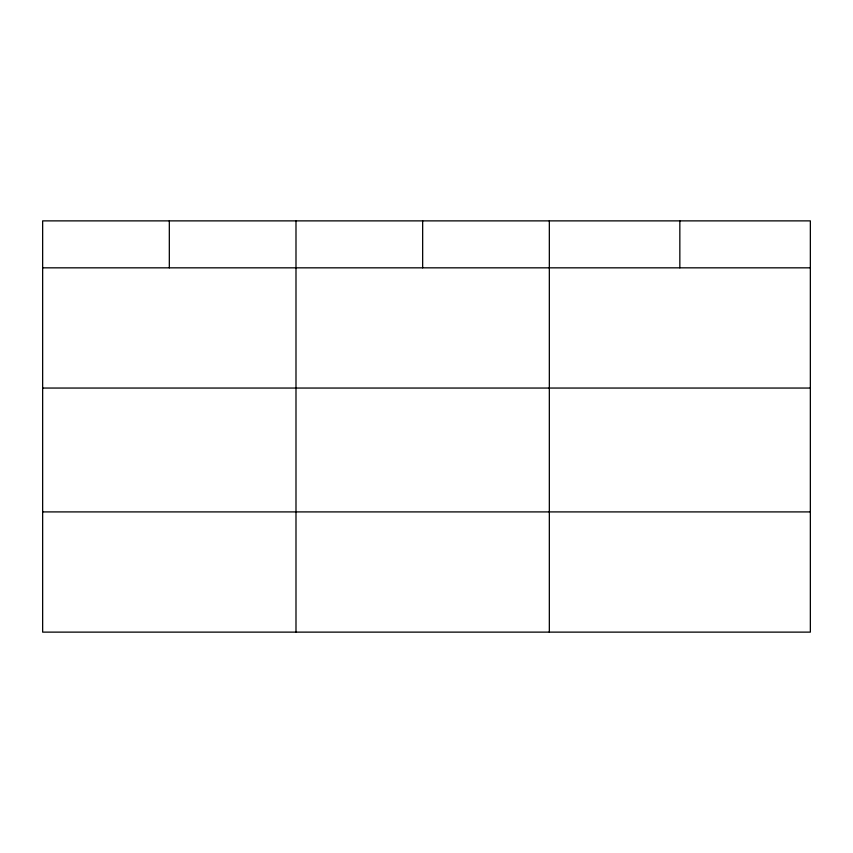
<?xml version="1.0" encoding="UTF-8"?>
<svg xmlns="http://www.w3.org/2000/svg" width="853" height="853" viewBox="0 0 853 853"><rect width="100%" height="100%" fill="white"/><g stroke="black" fill="none" stroke-linecap="round" stroke-linejoin="round"><path stroke-width="1.28" d="M810.35 388.051L810.35 220.874L42.65 220.874L42.65 632.126L810.35 632.126L810.35 388.051L42.65 388.051M42.65 267.831L810.35 267.831M42.65 511.907L810.35 511.907M679.841 220.874L679.841 267.831M549.332 220.874L549.332 632.126M422.661 220.874L422.661 267.831M295.991 220.874L295.991 632.126M169.321 220.874L169.321 267.831"/></g></svg>
